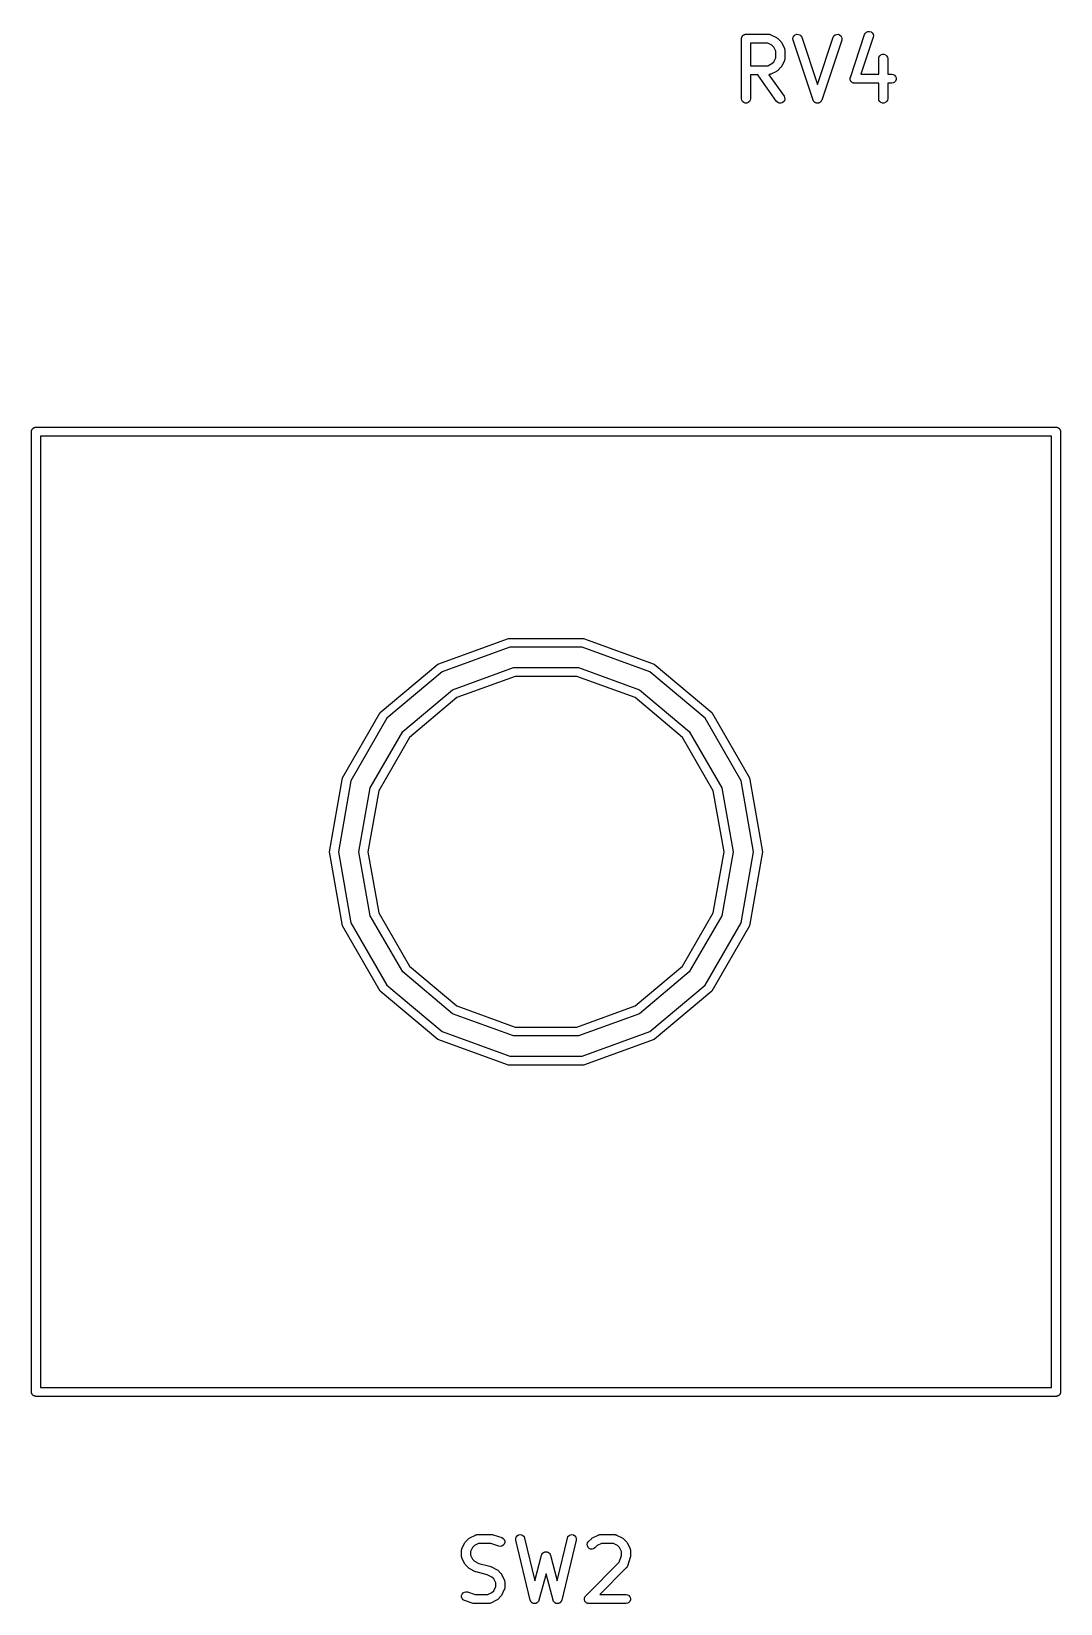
# Model space of a CAD drawing. Extents: x 21 to 201, y -164 to -39.
# Drawn here: x 56.42 to 73.58, y -102.53 to -76.33 of the extents above; entities that cross this region are included whole.
import ezdxf

# ---------------------------------------------------------------- set-up
doc = ezdxf.new("R2010")
doc.units = 0
doc.header["$MEASUREMENT"] = 0
doc.layers.add('BLACK', color=7, linetype='CONTINUOUS')

msp = doc.modelspace()

# ---------------------------------------------------------------- linework, layer by layer
at = {"layer": 'Black'}
for p, q in [((68.2583, -76.4524), (68.2595, -76.4459)), ((68.2583, -77.4524), (68.2583, -76.4524)), ((68.2595, -76.4394), (68.2617, -76.4332)), ((68.2595, -76.4459), (68.2595, -76.4394)), ((68.2617, -76.4332), (68.2629, -76.4267)), ((68.2629, -76.4267), (68.2661, -76.421)), ((68.2661, -76.421), (68.2684, -76.4149)), ((68.2684, -76.4149), (68.2726, -76.4099)), ((68.2726, -76.4099), (68.2759, -76.4042)), ((68.2759, -76.4042), (68.2809, -76.4)), ((68.2809, -76.4), (68.2851, -76.3949)), ((68.2851, -76.3949), (68.2908, -76.3916)), ((68.2908, -76.3916), (68.2958, -76.3874)), ((68.2958, -76.3874), (68.302, -76.3852)), ((68.302, -76.3852), (68.3077, -76.3819)), ((68.3077, -76.3819), (68.3141, -76.3808)), ((68.3141, -76.3808), (68.3203, -76.3785)), ((68.3203, -76.3785), (68.3269, -76.3785)), ((68.3269, -76.3785), (68.3333, -76.3774)), ((68.3333, -76.3774), (68.7143, -76.3774)), ((68.7143, -76.3774), (68.7185, -76.3781)), ((68.7185, -76.3781), (68.7229, -76.3779)), ((68.7229, -76.3779), (68.7313, -76.3804)), ((68.7313, -76.3804), (68.7399, -76.3819)), ((68.7399, -76.3819), (68.7437, -76.3841)), ((68.7437, -76.3841), (68.7478, -76.3853)), ((68.7478, -76.3853), (68.8431, -76.4329)), ((68.8431, -76.4329), (68.8527, -76.4401)), ((68.8527, -76.4401), (68.8626, -76.447)), ((68.8626, -76.447), (68.9102, -76.4946)), ((69.1155, -76.4503), (69.1207, -76.4248)), ((69.1193, -76.4761), (69.1155, -76.4503)), ((69.4527, -77.4761), (69.1193, -76.4761)), ((69.1207, -76.4248), (69.1344, -76.4026)), ((69.1344, -76.4026), (69.1548, -76.3864)), ((69.1548, -76.3864), (69.1795, -76.3782)), ((69.1795, -76.3782), (69.2055, -76.3789)), ((69.2055, -76.3789), (69.2297, -76.3885)), ((69.2297, -76.3885), (69.2492, -76.4058)), ((69.2492, -76.4058), (69.2616, -76.4287)), ((69.2616, -76.4287), (69.5238, -77.2152)), ((69.5238, -77.2152), (69.786, -76.4287)), ((69.9283, -76.4761), (69.595, -77.4761)), ((69.786, -76.4287), (69.7984, -76.4058)), ((69.7984, -76.4058), (69.8179, -76.3885)), ((69.8179, -76.3885), (69.8421, -76.3789)), ((69.8421, -76.3789), (69.8681, -76.3782)), ((69.8681, -76.3782), (69.8929, -76.3864)), ((69.8929, -76.3864), (69.9133, -76.4026)), ((69.9133, -76.4026), (69.9269, -76.4248)), ((69.9269, -76.4248), (69.9321, -76.4503)), ((69.9321, -76.4503), (69.9283, -76.4761)), ((70.0717, -77.0953), (70.3098, -76.381)), ((70.4521, -76.4285), (70.2469, -77.044)), ((70.3098, -76.381), (70.3222, -76.3581)), ((70.3222, -76.3581), (70.3417, -76.3409)), ((70.3417, -76.3409), (70.3659, -76.3313)), ((70.3659, -76.3313), (70.392, -76.3306)), ((70.392, -76.3306), (70.4167, -76.3388)), ((70.4167, -76.3388), (70.4371, -76.355)), ((70.4371, -76.355), (70.4507, -76.3772)), ((70.4507, -76.3772), (70.4559, -76.4027)), ((70.4559, -76.4027), (70.4521, -76.4285)), ((68.4083, -76.5274), (68.4083, -76.9012)), ((68.6966, -76.5274), (68.4083, -76.5274)), ((68.7651, -76.5616), (68.6966, -76.5274)), ((68.7955, -76.592), (68.7651, -76.5616)), ((68.8298, -76.6606), (68.7955, -76.592)), ((68.8298, -76.768), (68.8298, -76.6606)), ((68.9102, -76.4946), (68.9171, -76.5044)), ((68.9171, -76.5044), (68.9242, -76.5141)), ((68.9242, -76.5141), (68.9718, -76.6093)), ((68.9718, -76.6093), (68.9731, -76.6135)), ((68.9731, -76.6135), (68.9752, -76.6172)), ((68.9752, -76.6172), (68.9768, -76.6259)), ((68.9768, -76.6259), (68.9793, -76.6343)), ((68.9793, -76.6343), (68.979, -76.6386)), ((68.979, -76.6386), (68.9798, -76.6429)), ((68.9798, -76.6429), (68.9798, -76.7857)), ((70.5486, -76.7601), (70.5616, -76.7375)), ((70.5616, -76.7375), (70.5815, -76.7208)), ((70.5815, -76.7208), (70.606, -76.7119)), ((70.606, -76.7119), (70.6321, -76.7119)), ((70.6321, -76.7119), (70.6565, -76.7208)), ((70.6565, -76.7208), (70.6765, -76.7375)), ((70.6765, -76.7375), (70.6895, -76.7601)), ((68.4083, -76.9012), (68.6966, -76.9012)), ((68.6966, -76.9012), (68.7651, -76.8669)), ((68.8431, -76.9957), (68.7478, -77.0433)), ((68.7651, -76.8669), (68.7955, -76.8365)), ((68.7955, -76.8365), (68.8298, -76.768)), ((68.8527, -76.9885), (68.8431, -76.9957)), ((68.8626, -76.9816), (68.8527, -76.9885)), ((68.9102, -76.934), (68.8626, -76.9816)), ((68.9171, -76.9242), (68.9102, -76.934)), ((68.9242, -76.9145), (68.9171, -76.9242)), ((68.9718, -76.8193), (68.9242, -76.9145)), ((68.9731, -76.8151), (68.9718, -76.8193)), ((68.9752, -76.8114), (68.9731, -76.8151)), ((68.9768, -76.8027), (68.9752, -76.8114)), ((68.9793, -76.7943), (68.9768, -76.8027)), ((68.9798, -76.7857), (68.979, -76.79)), ((68.979, -76.79), (68.9793, -76.7943)), ((70.544, -76.7857), (70.5486, -76.7601)), ((70.544, -77.044), (70.544, -76.7857)), ((70.6895, -76.7601), (70.694, -76.7857)), ((70.694, -76.7857), (70.694, -77.044)), ((68.5324, -77.0512), (68.4083, -77.0512)), ((68.4083, -77.0512), (68.4083, -77.4524)), ((68.8433, -77.4954), (68.5324, -77.0512)), ((68.7185, -77.0504), (68.7153, -77.051)), ((68.7153, -77.051), (68.9662, -77.4094)), ((68.7229, -77.0507), (68.7185, -77.0504)), ((68.7313, -77.0482), (68.7229, -77.0507)), ((68.7399, -77.0467), (68.7313, -77.0482)), ((68.7437, -77.0445), (68.7399, -77.0467)), ((68.7478, -77.0433), (68.7437, -77.0445)), ((70.0679, -77.1211), (70.069, -77.1136)), ((70.069, -77.1265), (70.0679, -77.1211)), ((70.069, -77.106), (70.0709, -77.1008)), ((70.069, -77.1136), (70.069, -77.106)), ((70.069, -77.1321), (70.069, -77.1265)), ((70.0716, -77.1392), (70.069, -77.1321)), ((70.0709, -77.1008), (70.0717, -77.0953)), ((70.0731, -77.1466), (70.0716, -77.1392)), ((70.076, -77.1513), (70.0731, -77.1466)), ((70.0779, -77.1565), (70.076, -77.1513)), ((70.0828, -77.1624), (70.0779, -77.1565)), ((70.0867, -77.1688), (70.0828, -77.1624)), ((70.0911, -77.1723), (70.0867, -77.1688)), ((70.0946, -77.1765), (70.0911, -77.1723)), ((70.1012, -77.1803), (70.0946, -77.1765)), ((70.1071, -77.185), (70.1012, -77.1803)), ((70.1124, -77.1868), (70.1071, -77.185)), ((70.1172, -77.1895), (70.1124, -77.1868)), ((70.1247, -77.1908), (70.1172, -77.1895)), ((70.1319, -77.1932), (70.1247, -77.1908)), ((70.1374, -77.1931), (70.1319, -77.1932)), ((70.1429, -77.194), (70.1374, -77.1931)), ((70.544, -77.194), (70.1429, -77.194)), ((70.2469, -77.044), (70.544, -77.044)), ((70.544, -77.4524), (70.544, -77.194)), ((70.694, -77.044), (70.7619, -77.044)), ((70.7619, -77.194), (70.694, -77.194)), ((70.694, -77.194), (70.694, -77.4524)), ((70.7619, -77.044), (70.7876, -77.0486)), ((70.7876, -77.1895), (70.7619, -77.194)), ((70.7876, -77.0486), (70.8101, -77.0616)), ((70.8101, -77.1765), (70.7876, -77.1895)), ((70.8101, -77.0616), (70.8269, -77.0815)), ((70.8269, -77.1565), (70.8101, -77.1765)), ((70.8269, -77.0815), (70.8358, -77.106)), ((70.8358, -77.1321), (70.8269, -77.1565)), ((70.8358, -77.106), (70.8358, -77.1321)), ((68.2629, -77.478), (68.2583, -77.4524)), ((68.2759, -77.5006), (68.2629, -77.478)), ((68.2958, -77.5173), (68.2759, -77.5006)), ((68.3203, -77.5262), (68.2958, -77.5173)), ((68.3464, -77.5262), (68.3203, -77.5262)), ((68.3708, -77.5173), (68.3464, -77.5262)), ((68.3908, -77.5006), (68.3708, -77.5173)), ((68.4038, -77.478), (68.3908, -77.5006)), ((68.4083, -77.4524), (68.4038, -77.478)), ((68.8617, -77.5138), (68.8433, -77.4954)), ((68.8853, -77.5248), (68.8617, -77.5138)), ((68.9113, -77.5271), (68.8853, -77.5248)), ((68.9364, -77.5204), (68.9113, -77.5271)), ((68.9578, -77.5054), (68.9364, -77.5204)), ((68.9727, -77.4841), (68.9578, -77.5054)), ((68.9662, -77.4094), (68.9772, -77.433)), ((68.9795, -77.4589), (68.9727, -77.4841)), ((68.9772, -77.433), (68.9795, -77.4589)), ((69.4536, -77.4779), (69.4527, -77.4761)), ((69.4541, -77.4799), (69.4536, -77.4779)), ((69.4598, -77.4893), (69.4541, -77.4799)), ((69.4651, -77.499), (69.4598, -77.4893)), ((69.4666, -77.5004), (69.4651, -77.499)), ((69.4677, -77.5021), (69.4666, -77.5004)), ((69.4763, -77.509), (69.4677, -77.5021)), ((69.4845, -77.5163), (69.4763, -77.509)), ((69.4865, -77.517), (69.4845, -77.5163)), ((69.4881, -77.5183), (69.4865, -77.517)), ((69.4985, -77.5218), (69.4881, -77.5183)), ((69.5088, -77.5259), (69.4985, -77.5218)), ((69.5108, -77.5259), (69.5088, -77.5259)), ((69.5128, -77.5266), (69.5108, -77.5259)), ((69.5238, -77.5263), (69.5128, -77.5266)), ((69.5348, -77.5266), (69.5238, -77.5263)), ((69.5368, -77.5259), (69.5348, -77.5266)), ((69.5388, -77.5259), (69.5368, -77.5259)), ((69.5491, -77.5218), (69.5388, -77.5259)), ((69.5595, -77.5183), (69.5491, -77.5218)), ((69.5611, -77.517), (69.5595, -77.5183)), ((69.5631, -77.5163), (69.5611, -77.517)), ((69.5713, -77.509), (69.5631, -77.5163)), ((69.5799, -77.5021), (69.5713, -77.509)), ((69.581, -77.5004), (69.5799, -77.5021)), ((69.5826, -77.499), (69.581, -77.5004)), ((69.5878, -77.4893), (69.5826, -77.499)), ((69.5936, -77.4799), (69.5878, -77.4893)), ((69.594, -77.4779), (69.5936, -77.4799)), ((69.595, -77.4761), (69.594, -77.4779)), ((70.5486, -77.478), (70.544, -77.4524)), ((70.5616, -77.5006), (70.5486, -77.478)), ((70.5815, -77.5173), (70.5616, -77.5006)), ((70.606, -77.5262), (70.5815, -77.5173)), ((70.6321, -77.5262), (70.606, -77.5262)), ((70.6565, -77.5173), (70.6321, -77.5262)), ((70.6765, -77.5006), (70.6565, -77.5173)), ((70.6895, -77.478), (70.6765, -77.5006)), ((70.694, -77.4524), (70.6895, -77.478)), ((56.425, -83), (56.4261, -82.9935)), ((56.425, -99), (56.425, -83)), ((56.4261, -82.987), (56.4284, -82.9808)), ((56.4261, -82.9935), (56.4261, -82.987)), ((56.4284, -82.9808), (56.4295, -82.9743)), ((56.4295, -82.9743), (56.4328, -82.9687)), ((56.4328, -82.9687), (56.435, -82.9625)), ((56.435, -82.9625), (56.4393, -82.9575)), ((56.4393, -82.9575), (56.4425, -82.9518)), ((56.4425, -82.9518), (56.4476, -82.9476)), ((56.4476, -82.9476), (56.4518, -82.9425)), ((56.4518, -82.9425), (56.4575, -82.9393)), ((56.4575, -82.9393), (56.4625, -82.935)), ((56.4625, -82.935), (56.4687, -82.9328)), ((56.4687, -82.9328), (56.4743, -82.9295)), ((56.4743, -82.9295), (56.4808, -82.9284)), ((56.4808, -82.9284), (56.487, -82.9261)), ((56.487, -82.9261), (56.4935, -82.9261)), ((56.4935, -82.9261), (56.5, -82.925)), ((56.5, -82.925), (73.5, -82.925)), ((73.5, -82.925), (73.5065, -82.9261)), ((73.5065, -82.9261), (73.513, -82.9261)), ((73.513, -82.9261), (73.5192, -82.9284)), ((73.5192, -82.9284), (73.5257, -82.9295)), ((73.5257, -82.9295), (73.5313, -82.9328)), ((73.5313, -82.9328), (73.5375, -82.935)), ((73.5375, -82.935), (73.5425, -82.9393)), ((73.5425, -82.9393), (73.5482, -82.9425)), ((73.5482, -82.9425), (73.5524, -82.9476)), ((73.5524, -82.9476), (73.5575, -82.9518)), ((73.5575, -82.9518), (73.5607, -82.9575)), ((73.5607, -82.9575), (73.565, -82.9625)), ((73.565, -82.9625), (73.5672, -82.9687)), ((73.5672, -82.9687), (73.5705, -82.9743)), ((73.5705, -82.9743), (73.5716, -82.9808)), ((73.5716, -82.9808), (73.5739, -82.987)), ((73.5739, -82.987), (73.5739, -82.9935)), ((73.5739, -82.9935), (73.575, -83)), ((73.575, -83), (73.575, -90)), ((56.575, -83.075), (56.575, -98.925)), ((73.425, -83.075), (56.575, -83.075)), ((73.425, -90), (73.425, -83.075)), ((63.1947, -86.8732), (64.373, -86.4443)), ((64.373, -86.4443), (65.627, -86.4443)), ((65.627, -86.4443), (66.8053, -86.8732)), ((64.3991, -86.592), (63.2697, -87.0031)), ((65.6009, -86.592), (64.3991, -86.592)), ((66.7303, -87.0031), (65.6009, -86.592)), ((62.2342, -87.6792), (63.1947, -86.8732)), ((63.4418, -87.3011), (64.4588, -86.931)), ((64.4588, -86.931), (65.5412, -86.931)), ((65.5412, -86.931), (66.5582, -87.3011)), ((66.8053, -86.8732), (67.7658, -87.6792)), ((63.2697, -87.0031), (62.3491, -87.7756)), ((64.4849, -87.0787), (63.5168, -87.431)), ((65.5151, -87.0787), (64.4849, -87.0787)), ((66.4832, -87.431), (65.5151, -87.0787)), ((67.6509, -87.7756), (66.7303, -87.0031)), ((62.6127, -87.9968), (63.4418, -87.3011)), ((63.5168, -87.431), (62.7276, -88.0932)), ((67.2724, -88.0932), (66.4832, -87.431)), ((66.5582, -87.3011), (67.3873, -87.9968)), ((61.6072, -88.7651), (62.2342, -87.6792)), ((67.7658, -87.6792), (68.3928, -88.7651)), ((62.3491, -87.7756), (61.7482, -88.8164)), ((62.0716, -88.9341), (62.6127, -87.9968)), ((67.3873, -87.9968), (67.9284, -88.9341)), ((68.2518, -88.8164), (67.6509, -87.7756)), ((62.7276, -88.0932), (62.2125, -88.9854)), ((67.7875, -88.9854), (67.2724, -88.0932)), ((61.3895, -90), (61.6072, -88.7651)), ((68.3928, -88.7651), (68.6105, -90)), ((61.7482, -88.8164), (61.5395, -90)), ((61.8836, -90), (62.0716, -88.9341)), ((62.2125, -88.9854), (62.0336, -90)), ((67.9664, -90), (67.7875, -88.9854)), ((67.9284, -88.9341), (68.1164, -90)), ((68.4605, -90), (68.2518, -88.8164)), ((61.6072, -91.2349), (61.3895, -90)), ((61.5395, -90), (61.7482, -91.1836)), ((62.0716, -91.0659), (61.8836, -90)), ((62.0336, -90), (62.2125, -91.0146)), ((67.7875, -91.0146), (67.9664, -90)), ((68.1164, -90), (67.9284, -91.0659)), ((68.2518, -91.1836), (68.4605, -90)), ((68.6105, -90), (68.3928, -91.2349)), ((73.425, -98.925), (73.425, -90)), ((73.575, -90), (73.575, -99)), ((62.6127, -92.0032), (62.0716, -91.0659)), ((62.2125, -91.0146), (62.7276, -91.9068)), ((67.2724, -91.9068), (67.7875, -91.0146)), ((67.9284, -91.0659), (67.3873, -92.0032)), ((62.2342, -92.3208), (61.6072, -91.2349)), ((61.7482, -91.1836), (62.3491, -92.2244)), ((67.6509, -92.2244), (68.2518, -91.1836)), ((68.3928, -91.2349), (67.7658, -92.3208)), ((62.7276, -91.9068), (63.5168, -92.569)), ((66.4832, -92.569), (67.2724, -91.9068)), ((63.4418, -92.6989), (62.6127, -92.0032)), ((67.3873, -92.0032), (66.5582, -92.6989)), ((63.1947, -93.1268), (62.2342, -92.3208)), ((62.3491, -92.2244), (63.2697, -92.9969)), ((66.7303, -92.9969), (67.6509, -92.2244)), ((67.7658, -92.3208), (66.8053, -93.1268)), ((64.4588, -93.069), (63.4418, -92.6989)), ((63.5168, -92.569), (64.4849, -92.9213)), ((65.5151, -92.9213), (66.4832, -92.569)), ((66.5582, -92.6989), (65.5412, -93.069)), ((63.2697, -92.9969), (64.3991, -93.408)), ((64.4849, -92.9213), (65.5151, -92.9213)), ((65.6009, -93.408), (66.7303, -92.9969)), ((64.373, -93.5557), (63.1947, -93.1268)), ((65.5412, -93.069), (64.4588, -93.069)), ((66.8053, -93.1268), (65.627, -93.5557)), ((64.3991, -93.408), (65.6009, -93.408)), ((65.627, -93.5557), (64.373, -93.5557)), ((56.4261, -99.0065), (56.425, -99)), ((56.4261, -99.013), (56.4261, -99.0065)), ((56.4284, -99.0192), (56.4261, -99.013)), ((56.4295, -99.0257), (56.4284, -99.0192)), ((56.575, -98.925), (73.425, -98.925)), ((73.5716, -99.0192), (73.5705, -99.0257)), ((73.5739, -99.013), (73.5716, -99.0192)), ((73.575, -99), (73.5739, -99.0065)), ((73.5739, -99.0065), (73.5739, -99.013)), ((56.4328, -99.0313), (56.4295, -99.0257)), ((56.435, -99.0375), (56.4328, -99.0313)), ((56.4393, -99.0425), (56.435, -99.0375)), ((56.4425, -99.0482), (56.4393, -99.0425)), ((56.4476, -99.0524), (56.4425, -99.0482)), ((56.4518, -99.0575), (56.4476, -99.0524)), ((56.4575, -99.0607), (56.4518, -99.0575)), ((56.4625, -99.065), (56.4575, -99.0607)), ((56.4687, -99.0672), (56.4625, -99.065)), ((56.4743, -99.0705), (56.4687, -99.0672)), ((56.4808, -99.0716), (56.4743, -99.0705)), ((56.487, -99.0739), (56.4808, -99.0716)), ((56.4935, -99.0739), (56.487, -99.0739)), ((56.5, -99.075), (56.4935, -99.0739)), ((73.5, -99.075), (56.5, -99.075)), ((73.5065, -99.0739), (73.5, -99.075)), ((73.513, -99.0739), (73.5065, -99.0739)), ((73.5192, -99.0716), (73.513, -99.0739)), ((73.5257, -99.0705), (73.5192, -99.0716)), ((73.5313, -99.0672), (73.5257, -99.0705)), ((73.5375, -99.065), (73.5313, -99.0672)), ((73.5425, -99.0607), (73.5375, -99.065)), ((73.5482, -99.0575), (73.5425, -99.0607)), ((73.5524, -99.0524), (73.5482, -99.0575)), ((73.5575, -99.0482), (73.5524, -99.0524)), ((73.5607, -99.0425), (73.5575, -99.0482)), ((73.565, -99.0375), (73.5607, -99.0425)), ((73.5672, -99.0313), (73.565, -99.0375)), ((73.5705, -99.0257), (73.5672, -99.0313)), ((63.8315, -101.382), (63.8401, -101.38)), ((63.8401, -101.38), (63.8486, -101.378)), ((63.8486, -101.378), (63.8529, -101.378)), ((63.8529, -101.378), (63.8571, -101.377)), ((63.8571, -101.377), (64.0952, -101.377)), ((64.0952, -101.377), (64.1071, -101.379)), ((64.1071, -101.379), (64.119, -101.381)), ((64.5417, -101.384), (64.567, -101.378)), ((64.567, -101.378), (64.5929, -101.381)), ((65.4071, -101.381), (65.433, -101.378)), ((65.433, -101.378), (65.4583, -101.384)), ((65.8791, -101.382), (65.8878, -101.38)), ((65.8878, -101.38), (65.8962, -101.378)), ((65.8962, -101.378), (65.9005, -101.378)), ((65.9005, -101.378), (65.9048, -101.377)), ((65.9048, -101.377), (66.1429, -101.377)), ((66.1429, -101.377), (66.1471, -101.378)), ((66.1471, -101.378), (66.1514, -101.378)), ((66.1514, -101.378), (66.1599, -101.38)), ((66.1599, -101.38), (66.1685, -101.382)), ((63.5917, -101.643), (63.5924, -101.639)), ((63.5922, -101.634), (63.5947, -101.626)), ((63.5924, -101.639), (63.5922, -101.634)), ((63.5947, -101.626), (63.5962, -101.617)), ((63.5962, -101.617), (63.5984, -101.613)), ((63.5984, -101.613), (63.5996, -101.609)), ((63.5996, -101.609), (63.6472, -101.514)), ((63.6472, -101.514), (63.6544, -101.504)), ((63.6544, -101.504), (63.6613, -101.495)), ((63.6613, -101.495), (63.7089, -101.447)), ((63.7089, -101.447), (63.7187, -101.44)), ((63.7187, -101.44), (63.7284, -101.433)), ((63.7284, -101.433), (63.8236, -101.385)), ((63.7759, -101.592), (63.7417, -101.661)), ((63.8063, -101.562), (63.7759, -101.592)), ((63.8748, -101.527), (63.8063, -101.562)), ((63.8236, -101.385), (63.8277, -101.384)), ((63.8277, -101.384), (63.8315, -101.382)), ((64.0831, -101.527), (63.8748, -101.527)), ((64.2144, -101.571), (64.0831, -101.527)), ((64.119, -101.381), (64.2618, -101.429)), ((64.2401, -101.575), (64.2144, -101.571)), ((64.2657, -101.57), (64.2401, -101.575)), ((64.2618, -101.429), (64.2847, -101.441)), ((64.2879, -101.556), (64.2657, -101.57)), ((64.2847, -101.441), (64.302, -101.461)), ((64.304, -101.536), (64.2879, -101.556)), ((64.302, -101.461), (64.3116, -101.485)), ((64.3123, -101.511), (64.304, -101.536)), ((64.3116, -101.485), (64.3123, -101.511)), ((64.4969, -101.444), (64.5044, -101.419)), ((64.4985, -101.47), (64.4969, -101.444)), ((64.7366, -102.47), (64.4985, -101.47)), ((64.5044, -101.419), (64.5199, -101.398)), ((64.5199, -101.398), (64.5417, -101.384)), ((64.5929, -101.381), (64.6162, -101.392)), ((64.6162, -101.392), (64.634, -101.411)), ((64.634, -101.411), (64.6444, -101.435)), ((64.6444, -101.435), (64.8136, -102.146)), ((65.1864, -102.146), (65.3556, -101.435)), ((65.5015, -101.47), (65.2634, -102.47)), ((65.3556, -101.435), (65.366, -101.411)), ((65.366, -101.411), (65.3838, -101.392)), ((65.3838, -101.392), (65.4071, -101.381)), ((65.4583, -101.384), (65.4801, -101.398)), ((65.4801, -101.398), (65.4956, -101.419)), ((65.4956, -101.419), (65.5031, -101.444)), ((65.5031, -101.444), (65.5015, -101.47)), ((65.6872, -101.541), (65.6939, -101.516)), ((65.6895, -101.567), (65.6872, -101.541)), ((65.7005, -101.591), (65.6895, -101.567)), ((65.6939, -101.516), (65.7089, -101.495)), ((65.7189, -101.609), (65.7005, -101.591)), ((65.7089, -101.495), (65.7565, -101.447)), ((65.7425, -101.62), (65.7189, -101.609)), ((65.7684, -101.622), (65.7425, -101.62)), ((65.7565, -101.447), (65.7663, -101.44)), ((65.7663, -101.44), (65.776, -101.433)), ((65.7936, -101.616), (65.7684, -101.622)), ((65.776, -101.433), (65.8712, -101.385)), ((65.8149, -101.601), (65.7936, -101.616)), ((65.854, -101.562), (65.8149, -101.601)), ((65.9225, -101.527), (65.854, -101.562)), ((65.8712, -101.385), (65.8754, -101.384)), ((65.8754, -101.384), (65.8791, -101.382)), ((66.1252, -101.527), (65.9225, -101.527)), ((66.1937, -101.562), (66.1252, -101.527)), ((66.1685, -101.382), (66.1723, -101.384)), ((66.1723, -101.384), (66.1764, -101.385)), ((66.1764, -101.385), (66.2716, -101.433)), ((66.2241, -101.592), (66.1937, -101.562)), ((66.2583, -101.661), (66.2241, -101.592)), ((66.2716, -101.433), (66.2813, -101.44)), ((66.2813, -101.44), (66.2911, -101.447)), ((66.2911, -101.447), (66.3387, -101.495)), ((66.3387, -101.495), (66.3456, -101.504)), ((66.3456, -101.504), (66.3528, -101.514)), ((66.3528, -101.514), (66.4004, -101.609)), ((66.4004, -101.609), (66.4016, -101.613)), ((66.4016, -101.613), (66.4038, -101.617)), ((66.4038, -101.617), (66.4053, -101.626)), ((66.4053, -101.626), (66.4078, -101.634)), ((66.4078, -101.634), (66.4076, -101.639)), ((66.4076, -101.639), (66.4083, -101.643)), ((63.5917, -101.738), (63.5917, -101.643)), ((63.5924, -101.742), (63.5917, -101.738)), ((63.5922, -101.747), (63.5924, -101.742)), ((63.5947, -101.755), (63.5922, -101.747)), ((63.5962, -101.764), (63.5947, -101.755)), ((63.5984, -101.767), (63.5962, -101.764)), ((63.5996, -101.772), (63.5984, -101.767)), ((63.6472, -101.867), (63.5996, -101.772)), ((63.6544, -101.877), (63.6472, -101.867)), ((63.6613, -101.886), (63.6544, -101.877)), ((63.7089, -101.934), (63.6613, -101.886)), ((63.7417, -101.661), (63.7417, -101.72)), ((63.7417, -101.72), (63.7759, -101.789)), ((63.7759, -101.789), (63.8063, -101.819)), ((63.8063, -101.819), (63.8833, -101.858)), ((63.8833, -101.858), (64.0658, -101.903)), ((64.0658, -101.903), (64.0733, -101.907)), ((64.8136, -102.146), (64.9275, -101.719)), ((64.9275, -101.719), (64.9303, -101.713)), ((64.9303, -101.713), (64.9321, -101.706)), ((64.9321, -101.706), (64.9358, -101.701)), ((64.9358, -101.701), (64.9385, -101.695)), ((64.9385, -101.695), (64.9432, -101.69)), ((64.9432, -101.69), (64.947, -101.685)), ((64.947, -101.685), (64.9523, -101.681)), ((64.9523, -101.681), (64.9569, -101.677)), ((64.9569, -101.677), (64.9629, -101.674)), ((64.9629, -101.674), (64.9684, -101.67)), ((64.9684, -101.67), (64.9746, -101.668)), ((64.9746, -101.668), (64.9805, -101.666)), ((64.9805, -101.666), (64.9871, -101.665)), ((64.9871, -101.665), (64.9936, -101.663)), ((64.9936, -101.663), (65, -101.664)), ((65, -101.664), (65.0064, -101.663)), ((65.0064, -101.663), (65.0129, -101.665)), ((65.0129, -101.665), (65.0195, -101.666)), ((65.0195, -101.666), (65.0254, -101.668)), ((65.0254, -101.668), (65.0316, -101.67)), ((65.0316, -101.67), (65.0371, -101.674)), ((65.0371, -101.674), (65.0431, -101.677)), ((65.0431, -101.677), (65.0477, -101.681)), ((65.0477, -101.681), (65.053, -101.685)), ((65.053, -101.685), (65.0568, -101.69)), ((65.0568, -101.69), (65.0615, -101.695)), ((65.0615, -101.695), (65.0642, -101.701)), ((65.0642, -101.701), (65.0679, -101.706)), ((65.0679, -101.706), (65.0697, -101.713)), ((65.0697, -101.713), (65.0725, -101.719)), ((65.0725, -101.719), (65.1864, -102.146)), ((65.6613, -102.399), (66.2202, -101.84)), ((66.2202, -101.84), (66.2583, -101.726)), ((66.2583, -101.726), (66.2583, -101.661)), ((66.4045, -101.762), (66.3569, -101.905)), ((66.4062, -101.75), (66.4045, -101.762)), ((66.4083, -101.738), (66.4062, -101.75)), ((66.4083, -101.643), (66.4083, -101.738)), ((63.7187, -101.941), (63.7089, -101.934)), ((63.7284, -101.948), (63.7187, -101.941)), ((63.8236, -101.996), (63.7284, -101.948)), ((63.8315, -101.998), (63.8236, -101.996)), ((63.839, -102.001), (63.8315, -101.998)), ((64.0214, -102.047), (63.839, -102.001)), ((64.0984, -102.085), (64.0214, -102.047)), ((64.0733, -101.907), (64.0812, -101.909)), ((64.0812, -101.909), (64.1764, -101.957)), ((64.1288, -102.116), (64.0984, -102.085)), ((64.1631, -102.184), (64.1288, -102.116)), ((64.1764, -101.957), (64.1861, -101.964)), ((64.1861, -101.964), (64.1959, -101.971)), ((64.1959, -101.971), (64.2435, -102.018)), ((64.2435, -102.018), (64.2504, -102.028)), ((64.2504, -102.028), (64.2576, -102.038)), ((64.2576, -102.038), (64.3052, -102.133)), ((64.3052, -102.133), (64.3064, -102.137)), ((64.3064, -102.137), (64.3086, -102.141)), ((64.3086, -102.141), (64.3101, -102.15)), ((64.3101, -102.15), (64.3126, -102.158)), ((64.3126, -102.158), (64.3123, -102.162)), ((64.3123, -102.162), (64.3131, -102.167)), ((65, -102.029), (64.882, -102.472)), ((65.118, -102.472), (65, -102.029)), ((66.3387, -101.934), (65.8954, -102.377)), ((66.3412, -101.93), (66.3387, -101.934)), ((66.3445, -101.928), (66.3412, -101.93)), ((66.3486, -101.92), (66.3445, -101.928)), ((66.3537, -101.913), (66.3486, -101.92)), ((66.3548, -101.908), (66.3537, -101.913)), ((66.3569, -101.905), (66.3548, -101.908)), ((63.5925, -102.394), (63.6007, -102.369)), ((63.5932, -102.42), (63.5925, -102.394)), ((63.6028, -102.444), (63.5932, -102.42)), ((63.6007, -102.369), (63.6169, -102.349)), ((63.6169, -102.349), (63.6391, -102.335)), ((63.6391, -102.335), (63.6646, -102.33)), ((63.6646, -102.33), (63.6904, -102.334)), ((63.6904, -102.334), (63.8217, -102.377)), ((63.8217, -102.377), (64.0299, -102.377)), ((64.0299, -102.377), (64.0984, -102.343)), ((64.0984, -102.343), (64.1288, -102.313)), ((64.1288, -102.313), (64.1631, -102.244)), ((64.1631, -102.244), (64.1631, -102.184)), ((64.2435, -102.41), (64.1959, -102.458)), ((64.2504, -102.4), (64.2435, -102.41)), ((64.2576, -102.391), (64.2504, -102.4)), ((64.3052, -102.295), (64.2576, -102.391)), ((64.3064, -102.291), (64.3052, -102.295)), ((64.3086, -102.288), (64.3064, -102.291)), ((64.3101, -102.279), (64.3086, -102.288)), ((64.3126, -102.27), (64.3101, -102.279)), ((64.3131, -102.262), (64.3123, -102.266)), ((64.3123, -102.266), (64.3126, -102.27)), ((64.3131, -102.167), (64.3131, -102.262)), ((65.6438, -102.43), (65.6463, -102.421)), ((65.6463, -102.421), (65.6482, -102.418)), ((65.6482, -102.418), (65.6493, -102.415)), ((65.6493, -102.415), (65.6556, -102.407)), ((65.6556, -102.407), (65.6613, -102.399)), ((65.8954, -102.377), (66.3333, -102.377)), ((66.3333, -102.377), (66.359, -102.382)), ((66.359, -102.382), (66.3815, -102.395)), ((66.3815, -102.395), (66.3983, -102.415)), ((66.3983, -102.415), (66.4072, -102.439)), ((63.62, -102.464), (63.6028, -102.444)), ((63.6429, -102.476), (63.62, -102.464)), ((63.7858, -102.524), (63.6429, -102.476)), ((63.7977, -102.525), (63.7858, -102.524)), ((63.8095, -102.527), (63.7977, -102.525)), ((64.0476, -102.527), (63.8095, -102.527)), ((64.0519, -102.527), (64.0476, -102.527)), ((64.0562, -102.527), (64.0519, -102.527)), ((64.0646, -102.524), (64.0562, -102.527)), ((64.0733, -102.523), (64.0646, -102.524)), ((64.077, -102.521), (64.0733, -102.523)), ((64.0812, -102.519), (64.077, -102.521)), ((64.1764, -102.472), (64.0812, -102.519)), ((64.1861, -102.465), (64.1764, -102.472)), ((64.1959, -102.458), (64.1861, -102.465)), ((64.7396, -102.477), (64.7366, -102.47)), ((64.7416, -102.484), (64.7396, -102.477)), ((64.7447, -102.489), (64.7416, -102.484)), ((64.7469, -102.494), (64.7447, -102.489)), ((64.7522, -102.499), (64.7469, -102.494)), ((64.7566, -102.505), (64.7522, -102.499)), ((64.761, -102.509), (64.7566, -102.505)), ((64.7648, -102.513), (64.761, -102.509)), ((64.7716, -102.516), (64.7648, -102.513)), ((64.7779, -102.52), (64.7716, -102.516)), ((64.7832, -102.522), (64.7779, -102.52)), ((64.7881, -102.524), (64.7832, -102.522)), ((64.7957, -102.525), (64.7881, -102.524)), ((64.8031, -102.527), (64.7957, -102.525)), ((64.8085, -102.527), (64.8031, -102.527)), ((64.814, -102.527), (64.8085, -102.527)), ((64.8214, -102.525), (64.814, -102.527)), ((64.829, -102.525), (64.8214, -102.525)), ((64.834, -102.522), (64.829, -102.525)), ((64.8393, -102.521), (64.834, -102.522)), ((64.8457, -102.517), (64.8393, -102.521)), ((64.8526, -102.514), (64.8457, -102.517)), ((64.8565, -102.51), (64.8526, -102.514)), ((64.861, -102.507), (64.8565, -102.51)), ((64.8656, -102.501), (64.861, -102.507)), ((64.871, -102.495), (64.8656, -102.501)), ((64.8733, -102.49), (64.871, -102.495)), ((64.8766, -102.486), (64.8733, -102.49)), ((64.8788, -102.479), (64.8766, -102.486)), ((64.882, -102.472), (64.8788, -102.479)), ((65.1212, -102.479), (65.118, -102.472)), ((65.1234, -102.486), (65.1212, -102.479)), ((65.1267, -102.49), (65.1234, -102.486)), ((65.129, -102.495), (65.1267, -102.49)), ((65.1344, -102.501), (65.129, -102.495)), ((65.139, -102.507), (65.1344, -102.501)), ((65.1435, -102.51), (65.139, -102.507)), ((65.1474, -102.514), (65.1435, -102.51)), ((65.1543, -102.517), (65.1474, -102.514)), ((65.1607, -102.521), (65.1543, -102.517)), ((65.166, -102.522), (65.1607, -102.521)), ((65.171, -102.525), (65.166, -102.522)), ((65.1786, -102.525), (65.171, -102.525)), ((65.186, -102.527), (65.1786, -102.525)), ((65.1915, -102.527), (65.186, -102.527)), ((65.1969, -102.527), (65.1915, -102.527)), ((65.2043, -102.525), (65.1969, -102.527)), ((65.2119, -102.524), (65.2043, -102.525)), ((65.2168, -102.522), (65.2119, -102.524)), ((65.2221, -102.52), (65.2168, -102.522)), ((65.2284, -102.516), (65.2221, -102.52)), ((65.2352, -102.513), (65.2284, -102.516)), ((65.239, -102.509), (65.2352, -102.513)), ((65.2434, -102.505), (65.239, -102.509)), ((65.2478, -102.499), (65.2434, -102.505)), ((65.2531, -102.494), (65.2478, -102.499)), ((65.2553, -102.489), (65.2531, -102.494)), ((65.2584, -102.484), (65.2553, -102.489)), ((65.2604, -102.477), (65.2584, -102.484)), ((65.2634, -102.47), (65.2604, -102.477)), ((65.6396, -102.446), (65.6404, -102.443)), ((65.6404, -102.456), (65.6396, -102.446)), ((65.6404, -102.439), (65.6438, -102.43)), ((65.6404, -102.443), (65.6404, -102.439)), ((65.6404, -102.465), (65.6404, -102.456)), ((65.6416, -102.469), (65.6404, -102.465)), ((65.6418, -102.472), (65.6416, -102.469)), ((65.646, -102.481), (65.6418, -102.472)), ((65.6493, -102.49), (65.646, -102.481)), ((65.6515, -102.492), (65.6493, -102.49)), ((65.6528, -102.495), (65.6515, -102.492)), ((65.6598, -102.502), (65.6528, -102.495)), ((65.6661, -102.51), (65.6598, -102.502)), ((65.6689, -102.511), (65.6661, -102.51)), ((65.6713, -102.514), (65.6689, -102.511)), ((65.6802, -102.518), (65.6713, -102.514)), ((65.6886, -102.523), (65.6802, -102.518)), ((65.6919, -102.523), (65.6886, -102.523)), ((65.6949, -102.525), (65.6919, -102.523)), ((65.7046, -102.526), (65.6949, -102.525)), ((65.7143, -102.527), (65.7046, -102.526)), ((66.3333, -102.527), (65.7143, -102.527)), ((66.359, -102.523), (66.3333, -102.527)), ((66.3815, -102.51), (66.359, -102.523)), ((66.3983, -102.49), (66.3815, -102.51)), ((66.4072, -102.465), (66.3983, -102.49)), ((66.4072, -102.439), (66.4072, -102.465))]:
    msp.add_line(p, q, dxfattribs=at)

doc.saveas('drawing.dxf')
